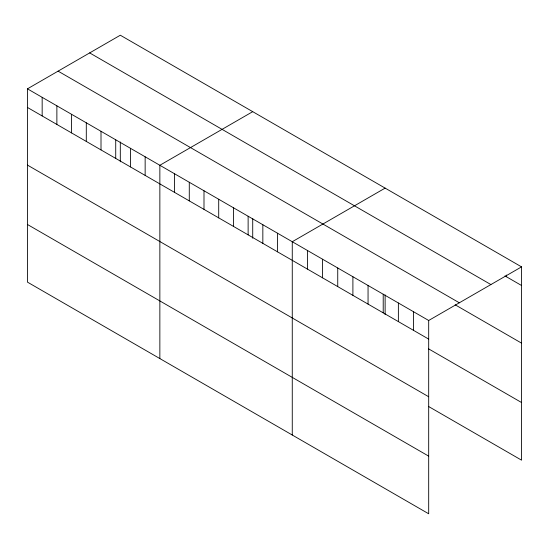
<?xml version="1.0" encoding="UTF-8"?>
<svg xmlns="http://www.w3.org/2000/svg" width="549" height="549" viewBox="0 0 549 549"><rect width="100%" height="100%" fill="white"/><g stroke="black" fill="none" stroke-linecap="round" stroke-linejoin="round"><path stroke-width="0.82" d="M27.45 88.835L428.687 320.486L428.687 513.782L27.45 282.124L27.45 88.835L120.313 35.218L521.55 266.876L521.55 460.165L428.44 406.411M252.718 111.667L159.855 165.276L159.855 358.572M385.13 188.108L292.267 241.725L292.267 435.021M428.687 320.486L521.55 266.876M504.95 275.907L521.55 285.494M89.665 52.91L490.902 284.567M58.098 71.144L459.335 302.794M455.142 304.791L521.55 343.132M27.45 107.453L428.687 339.104M428.44 348.766L521.55 402.52M27.45 165.091L428.687 396.749M27.45 224.486L428.687 456.137M506.391 275.049L506.391 276.737M413.527 311.736L413.527 330.354M398.375 302.986L398.375 321.604M385.13 294.888L385.13 314.687M383.216 294.23L383.216 312.848M368.056 285.48L368.056 304.098M352.897 276.73L352.897 295.348M337.738 267.981L337.738 286.599M322.586 259.224L322.586 277.842M307.426 250.474L307.426 269.092M277.554 233.229L277.554 251.847M262.841 224.74L262.841 243.351M252.718 218.447L252.718 238.245M248.127 216.244L248.127 234.862M233.421 207.748L233.421 226.366M218.708 199.253L218.708 217.871M203.995 190.764L203.995 209.382M189.281 182.268L189.281 200.886M174.568 173.772L174.568 192.39M145.149 156.788L145.149 175.405M130.436 148.292L130.436 166.91M120.313 141.999L120.313 161.797M115.722 139.796L115.722 158.414M101.009 131.3L101.009 149.918M86.296 122.811L86.296 141.429M71.583 114.316L71.583 132.933M56.876 105.82L56.876 124.438M42.163 97.331L42.163 115.949"/></g></svg>
